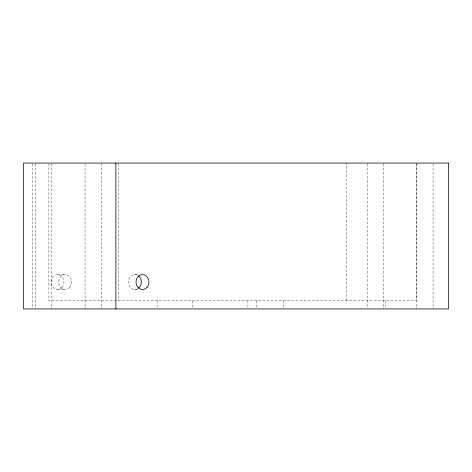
<?xml version="1.0" encoding="UTF-8"?>
<svg xmlns="http://www.w3.org/2000/svg" width="472" height="472" viewBox="0 0 472 472"><rect width="100%" height="100%" fill="white"/><g stroke="black" fill="none" stroke-linecap="round" stroke-linejoin="round"><path stroke-width="0.35" stroke-dasharray="2.36 1.77" d="M346.625 300.758L346.625 163.07M416.404 163.07L416.404 300.758L48.893 300.758L48.893 163.808M57.513 274.551L65.106 274.551M134.892 274.551L138.337 274.551M57.513 289.525L65.106 289.525M134.892 289.525L138.337 289.525M433.078 163.808L433.078 308.93M416.741 163.808L416.741 308.93M385.742 300.758L385.742 308.245M383.718 163.808L383.718 308.93M367.381 163.808L367.381 308.192M283.46 300.758L283.46 308.245M256.39 300.758L256.39 308.245M247.9 300.758L247.9 308.93M192.665 300.758L192.665 308.245M157.105 300.758L157.105 308.93M118.673 163.808L118.673 300.758M101.403 163.808L101.403 308.93M85.066 163.808L85.066 308.93M51.843 163.808L51.843 308.93M35.5 163.808L35.5 308.93M32.834 163.808L32.834 308.192M137.629 288.823A7.487 6.484 -90 0 1 128.408 281.713A7.487 6.484 -90 0 1 138.131 275.554M69.697 287.33A7.487 6.484 -90 0 0 66.788 274.804A7.487 6.484 -90 0 0 58.847 283.973A7.487 6.484 -90 0 0 69.697 287.33M62.097 287.33A7.487 6.484 -90 0 0 59.195 274.804A7.487 6.484 -90 0 0 51.253 283.973A7.487 6.484 -90 0 0 62.097 287.33"/><path stroke-width="0.71" d="M115.87 163.07L115.87 308.93M138.609 275.902A7.487 6.484 -90 0 1 138.609 288.174M448.4 163.07L23.6 163.07L23.6 308.93L448.4 308.93L448.4 163.07M147.069 287.33A7.487 6.484 -90 0 0 144.161 274.804A7.487 6.484 -90 0 0 136.213 283.973A7.487 6.484 -90 0 0 147.069 287.33"/></g></svg>
